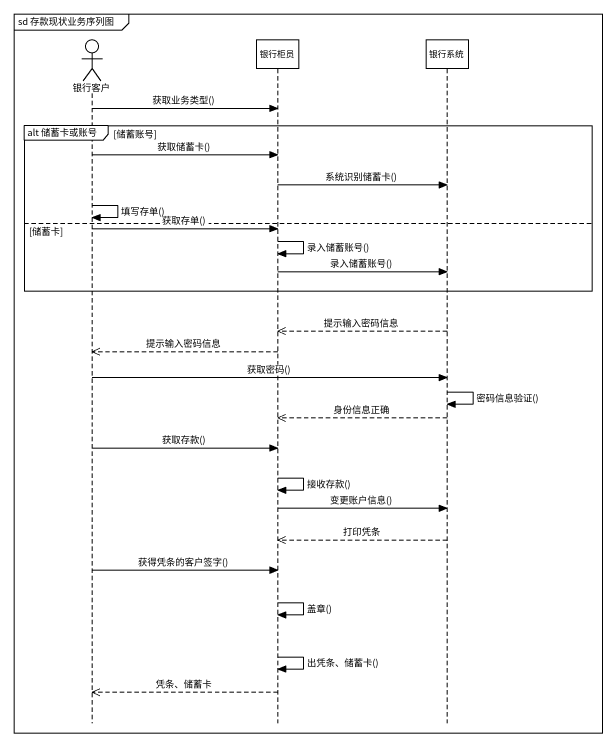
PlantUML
@startuml
mainframe sd 存款现状业务序列图
hide footbox
actor 银行客户
participant 银行柜员
participant 银行系统

银行客户 -> 银行柜员 : 获取业务类型()
group alt 储蓄卡或账号 [储蓄账号]
  银行客户 -> 银行柜员 : 获取储蓄卡()
  银行柜员 -> 银行系统 : 系统识别储蓄卡()
  银行客户 -> 银行客户 : 填写存单()
else 储蓄卡
  银行客户 -> 银行柜员 : 获取存单()
  银行柜员 -> 银行柜员 : 录入储蓄账号()
  银行柜员 -> 银行系统 : 录入储蓄账号()
end
银行系统 -->> 银行柜员 : 提示输入密码信息
银行柜员 -->> 银行客户 : 提示输入密码信息
银行客户 -> 银行系统 : 获取密码()
银行系统 -> 银行系统 : 密码信息验证()
银行系统 -->> 银行柜员 : 身份信息正确
银行客户 -> 银行柜员 : 获取存款()
银行柜员 -> 银行柜员 : 接收存款()
银行柜员 -> 银行系统 : 变更账户信息()
银行系统 -->> 银行柜员 : 打印凭条
银行客户 -> 银行柜员 : 获得凭条的客户签字()
银行柜员 -> 银行柜员 : 盖章()
银行柜员 -> 银行柜员 : 出凭条、储蓄卡()
银行柜员 -->> 银行客户 : 凭条、储蓄卡
@enduml
